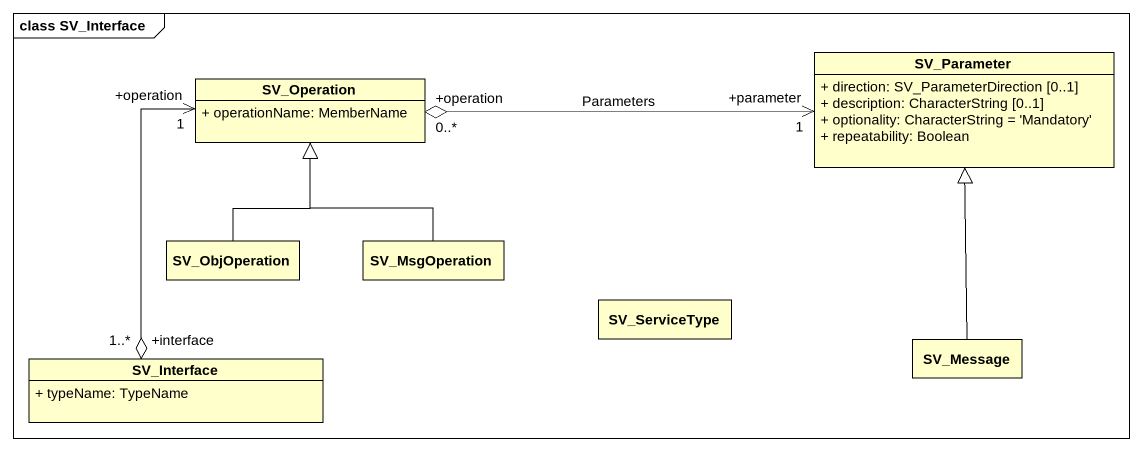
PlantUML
@startuml
mainframe class SV_Interface
hide circle
hide empty members
skinparam classAttributeIconSize 0
class SV_Parameter {
  + direction: SV_ParameterDirection [0..1]
  + description: CharacterString [0..1]
  + optionality: CharacterString = 'Mandatory'
  + repeatability: Boolean
}
class SV_Operation {
  + operationName: MemberName
}
class SV_ObjOperation
class SV_MsgOperation
class SV_ServiceType
class SV_Message
class SV_Interface {
  + typeName: TypeName
}
SV_Operation "+operation\n0..*" o-right-> "+parameter\n1" SV_Parameter : Parameters
SV_ObjOperation -up-|> SV_Operation
SV_MsgOperation -up-|> SV_Operation
SV_Message -up-|> SV_Parameter
SV_Interface "+interface\n1..*" o-up-> "+operation\n1" SV_Operation
@enduml
